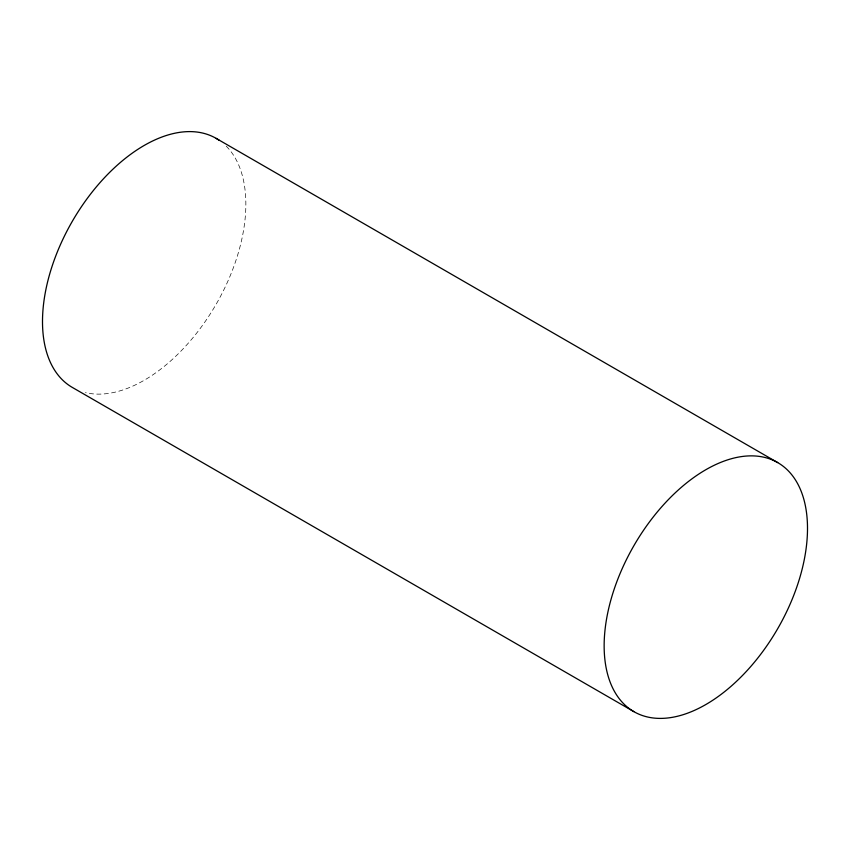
<?xml version="1.0" encoding="UTF-8"?>
<svg xmlns="http://www.w3.org/2000/svg" width="850" height="850" viewBox="0 0 850 850"><rect width="100%" height="100%" fill="white"/><g stroke="black" fill="none" stroke-linecap="round" stroke-linejoin="round"><path stroke-width="0.64" stroke-dasharray="4.25 3.19" d="M226.259 146.189A143.788 83.013 -60 0 1 216.623 303.408A143.788 83.013 -60 0 1 85.446 392.615"/><path stroke-width="1.27" d="M216.07 138.337L777.718 462.602A143.788 83.013 -60 0 1 732.137 685.344A143.788 83.013 -60 0 1 607.612 613.445A143.788 83.013 -60 0 1 777.718 462.602M633.93 711.662L72.282 387.398A143.788 83.013 -60 0 1 73.95 218.514A143.788 83.013 -60 0 1 219.3 140.377"/></g></svg>
